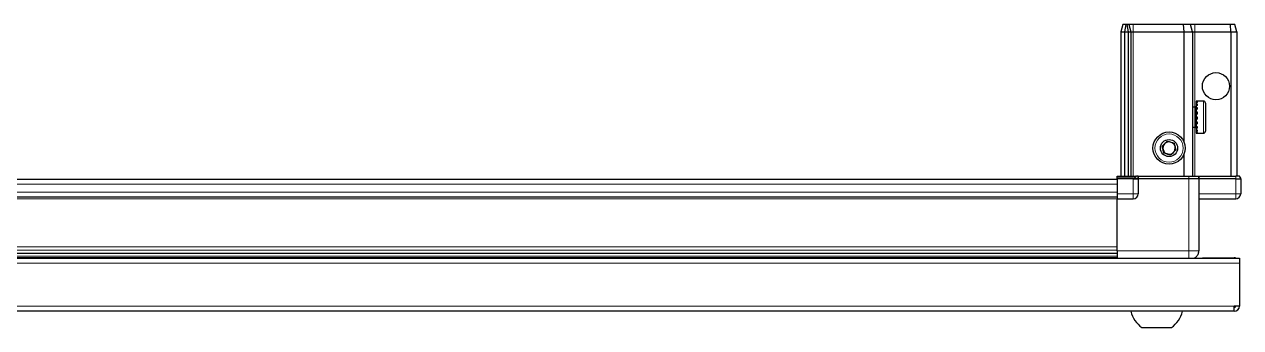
# Model space of a CAD drawing. Header units: millimetres. Extents: x 1415 to 4910, y -219 to 1516.
# Drawn here: x 2078.5 to 2570.8, y -219.1 to -96.5 of the extents above; entities that cross this region are included whole.
import ezdxf

# ---------------------------------------------------------------- set-up
doc = ezdxf.new("R2010")
doc.units = ezdxf.units.MM

msp = doc.modelspace()

# ---------------------------------------------------------------- linework, layer by layer
at = {"color": 7, "linetype": 'Continuous', "lineweight": 25}
for p, q in [((2523.12, -96.49), (2522.32, -99.49)), ((2524.28, -96.49), (2523.12, -96.49)), ((2524.28, -96.49), (2523.82, -99.49)), ((2524.78, -96.49), (2524.28, -96.49)), ((2524.78, -96.49), (2525.32, -99.49)), ((2525.52, -96.49), (2524.78, -96.49)), ((2525.52, -96.49), (2526.32, -99.49)), ((2527.32, -96.49), (2525.52, -96.49)), ((2547.49, -96.49), (2527.32, -96.49)), ((2547.49, -96.49), (2547.82, -99.49)), ((2550.52, -96.49), (2547.49, -96.49)), ((2551.32, -99.49), (2550.52, -96.49)), ((2552.32, -96.49), (2550.52, -96.49)), ((2566.67, -96.49), (2552.32, -96.49)), ((2566.82, -99.49), (2566.67, -96.49)), ((2568.52, -96.49), (2566.67, -96.49)), ((2569.32, -99.49), (2568.52, -96.49)), ((2522.32, -99.49), (2523.82, -99.49)), ((2522.32, -99.49), (2522.32, -157.79)), ((2523.82, -99.49), (2525.32, -99.49)), ((2523.82, -99.49), (2523.82, -157.79)), ((2525.32, -99.49), (2525.32, -157.79)), ((2525.32, -99.49), (2526.32, -99.49)), ((2526.32, -99.49), (2526.32, -157.79)), ((2526.32, -99.49), (2527.32, -99.49)), ((2527.32, -99.49), (2547.82, -99.49)), ((2547.82, -99.49), (2547.82, -143.99)), ((2547.82, -99.49), (2551.32, -99.49)), ((2551.32, -99.49), (2551.32, -157.79)), ((2551.32, -99.49), (2552.32, -99.49)), ((2552.32, -99.49), (2566.82, -99.49)), ((2566.82, -99.49), (2566.82, -157.79)), ((2566.82, -99.49), (2569.32, -99.49)), ((2569.32, -99.49), (2569.32, -157.79)), ((2555.72, -127.49), (2552.82, -127.49)), ((2553.32, -127.49), (2552.82, -127.49)), ((2552.82, -127.49), (2552.82, -127.53)), ((2552.82, -127.53), (2552.82, -127.82)), ((2553.32, -127.53), (2552.82, -127.53)), ((2553.32, -127.82), (2552.82, -127.82)), ((2552.82, -127.82), (2552.82, -128.09)), ((2553.32, -127.53), (2553.32, -127.49)), ((2553.32, -128.09), (2553.32, -127.82)), ((2552.32, -129.99), (2551.32, -129.99)), ((2552.82, -129.59), (2552.72, -129.59)), ((2552.72, -129.59), (2552.72, -138.39)), ((2553.32, -128.09), (2552.82, -128.09)), ((2552.82, -128.09), (2552.82, -128.76)), ((2553.32, -128.76), (2552.82, -128.76)), ((2552.82, -128.76), (2552.82, -129.23)), ((2552.82, -129.23), (2552.82, -130.21)), ((2553.32, -129.23), (2552.82, -129.23)), ((2553.32, -130.21), (2552.82, -130.21)), ((2552.82, -130.21), (2552.82, -130.83)), ((2552.82, -130.83), (2552.82, -132.03)), ((2553.32, -130.83), (2552.82, -130.83)), ((2553.32, -132.03), (2552.82, -132.03)), ((2552.82, -132.03), (2552.82, -132.66)), ((2553.32, -132.66), (2552.82, -132.66)), ((2552.82, -132.74), (2552.82, -134.04)), ((2553.32, -132.74), (2552.82, -132.74)), ((2553.32, -129.23), (2553.32, -128.76)), ((2553.32, -130.83), (2553.32, -130.21)), ((2553.32, -132.74), (2553.32, -132.03)), ((2556.52, -128.29), (2556.52, -139.69)), ((2553.32, -134.04), (2552.82, -134.04)), ((2553.32, -134.52), (2552.82, -134.52)), ((2552.82, -134.52), (2552.82, -134.77)), ((2552.82, -134.77), (2552.82, -136.04)), ((2553.32, -134.77), (2552.82, -134.77)), ((2553.32, -136.04), (2552.82, -136.04)), ((2552.82, -136.04), (2552.82, -136.73)), ((2552.82, -136.73), (2552.82, -137.85)), ((2553.32, -136.73), (2552.82, -136.73)), ((2553.32, -137.85), (2552.82, -137.85)), ((2552.82, -137.85), (2552.82, -138.42)), ((2553.32, -134.77), (2553.32, -134.04)), ((2553.32, -136.73), (2553.32, -136.04)), ((2553.32, -138.42), (2553.32, -137.85)), ((2551.32, -137.99), (2552.32, -137.99)), ((2552.72, -138.39), (2552.82, -138.39)), ((2552.82, -138.42), (2552.82, -139.27)), ((2553.32, -138.42), (2552.82, -138.42)), ((2553.32, -139.27), (2552.82, -139.27)), ((2552.82, -139.27), (2552.82, -139.67)), ((2552.82, -139.67), (2552.82, -140.18)), ((2553.32, -139.67), (2552.82, -139.67)), ((2553.32, -140.18), (2552.82, -140.18)), ((2552.82, -140.18), (2552.82, -140.37)), ((2552.82, -140.37), (2552.82, -140.49)), ((2553.32, -140.37), (2552.82, -140.37)), ((2552.82, -140.49), (2555.72, -140.49)), ((2553.32, -139.67), (2553.32, -139.27)), ((2553.32, -140.37), (2553.32, -140.18)), ((2547.82, -148.99), (2547.82, -157.79)), ((2520.82, -159.14), (1620.82, -159.14)), ((2520.82, -158.65), (2520.82, -157.79)), ((2520.82, -157.79), (2528.64, -157.79)), ((2527.32, -158.65), (2520.82, -158.65)), ((2520.82, -158.99), (2520.82, -158.65)), ((2527.32, -158.99), (2520.82, -158.99)), ((2520.82, -158.99), (2520.82, -164.99)), ((2527.32, -158.99), (2529.32, -158.99)), ((2529.32, -158.99), (2527.32, -158.99)), ((2529.32, -157.79), (2528.64, -157.79)), ((2529.32, -158.99), (2529.32, -157.79)), ((2529.32, -157.79), (2529.52, -157.79)), ((2529.52, -158.99), (2529.32, -158.99)), ((2529.32, -158.99), (2529.32, -164.99)), ((2529.52, -157.79), (2549.82, -157.79)), ((2549.82, -158.99), (2529.52, -158.99)), ((2549.82, -157.79), (2553.82, -157.79)), ((2553.82, -158.99), (2549.82, -158.99)), ((2553.82, -158.99), (2553.82, -157.79)), ((2553.82, -157.79), (2554.02, -157.79)), ((2554.02, -158.99), (2553.82, -158.99)), ((2553.82, -158.99), (2553.82, -187.99)), ((2554.02, -157.79), (2568.82, -157.79)), ((2568.82, -158.99), (2554.02, -158.99)), ((2570.32, -157.79), (2568.82, -157.79)), ((2568.82, -158.99), (2570.82, -158.99)), ((2570.82, -158.65), (2570.32, -157.79)), ((2570.82, -158.65), (2570.32, -157.79)), ((2570.82, -158.99), (2570.82, -158.65)), ((2570.82, -158.99), (2570.82, -158.65)), ((2570.82, -158.99), (2570.82, -158.99)), ((2570.82, -158.99), (2570.82, -164.99)), ((2520.82, -166.34), (1620.82, -166.34)), ((2520.82, -164.99), (2520.82, -166.99)), ((2520.82, -166.99), (2527.32, -166.99)), ((2520.82, -187.99), (2520.82, -166.99)), ((2553.82, -166.99), (2568.82, -166.99)), ((1571.32, -190.99), (2570.32, -190.99)), ((1620.82, -189.01), (2520.82, -189.01)), ((1620.82, -189.04), (2520.82, -189.04)), ((2494.7, -190.84), (1646.94, -190.84)), ((2489.32, -190.99), (2489.32, -190.84)), ((2489.49, -190.99), (2489.49, -190.84)), ((2489.7, -190.99), (2489.7, -190.84)), ((2490.26, -190.99), (2490.26, -190.84)), ((2490.68, -190.99), (2490.68, -190.84)), ((2491.58, -190.99), (2491.58, -190.84)), ((2492.16, -190.99), (2492.16, -190.84)), ((2493.31, -190.99), (2493.31, -190.84)), ((2494, -190.99), (2494, -190.84)), ((2495.28, -190.84), (2494.7, -190.84)), ((2495.28, -190.99), (2495.28, -190.84)), ((2495.29, -190.84), (2495.28, -190.84)), ((2496.02, -190.84), (2495.29, -190.84)), ((2495.46, -190.99), (2495.46, -190.84)), ((2495.96, -190.99), (2495.96, -190.84)), ((2496.02, -190.99), (2496.02, -190.84)), ((2496.94, -190.84), (2496.02, -190.84)), ((2496.02, -190.84), (2496.02, -190.84)), ((2520.82, -190.84), (2496.94, -190.84)), ((2497.31, -190.99), (2497.31, -190.84)), ((2498.02, -190.99), (2498.02, -190.84)), ((2499.19, -190.99), (2499.19, -190.84)), ((2499.8, -190.99), (2499.8, -190.84)), ((2500.75, -190.99), (2500.75, -190.84)), ((2501.19, -190.99), (2501.19, -190.84)), ((2501.82, -190.99), (2501.82, -190.84)), ((2502.06, -190.99), (2502.06, -190.84)), ((2502.3, -190.99), (2502.3, -190.84)), ((2502.32, -190.99), (2502.32, -190.84)), ((2555.32, -190.89), (2555.32, -190.99)), ((2555.32, -190.89), (2568.22, -190.89)), ((2570.32, -190.99), (2570.32, -193.09)), ((2570.32, -193.09), (2570.32, -210.39)), ((2570.32, -210.39), (2568.22, -210.39)), ((2568.22, -212.49), (2568.22, -210.39)), ((2568.22, -212.49), (1573.42, -212.49)), ((2530.82, -219.09), (2542.82, -219.09))]:
    msp.add_line(p, q, dxfattribs=at)
at = {"color": 8, "linetype": 'Continuous', "lineweight": 18}
for p, q in [((2527.32, -96.49), (2527.32, -99.49)), ((2552.32, -99.49), (2552.32, -96.49)), ((2527.32, -99.49), (2527.32, -157.79)), ((2552.32, -99.49), (2552.32, -129.99)), ((2555.72, -127.49), (2555.72, -140.49)), ((2552.32, -129.99), (2552.32, -137.99)), ((2552.32, -137.99), (2552.32, -157.79)), ((2520.82, -161.14), (1620.82, -161.14)), ((2527.32, -158.99), (2527.32, -158.65)), ((2527.32, -158.99), (2527.32, -164.99)), ((2529.52, -157.79), (2529.52, -158.99)), ((2549.82, -158.99), (2549.82, -157.79)), ((2549.82, -158.99), (2549.82, -187.99)), ((2554.02, -157.79), (2554.02, -158.99)), ((2568.82, -158.99), (2568.82, -157.79)), ((2568.82, -158.99), (2568.82, -164.99)), ((2520.82, -164.34), (1620.82, -164.34)), ((2520.82, -166.99), (1620.82, -166.99)), ((2527.32, -164.99), (2520.82, -164.99)), ((2529.32, -164.99), (2527.32, -164.99)), ((2527.32, -164.99), (2527.32, -166.99)), ((2568.82, -164.99), (2553.82, -164.99)), ((2570.82, -164.99), (2568.82, -164.99)), ((2568.82, -166.99), (2568.82, -164.99)), ((1620.82, -186.39), (2520.82, -186.39)), ((2520.82, -187.8), (1620.82, -187.8)), ((1620.82, -190.25), (2520.82, -190.25)), ((2549.82, -187.99), (2520.82, -187.99)), ((2568.22, -190.99), (2568.22, -190.89)), ((2570.32, -193.09), (1571.32, -193.09)), ((2568.22, -210.39), (1573.42, -210.39))]:
    msp.add_line(p, q, dxfattribs=at)
at = {"color": 7, "linetype": 'Continuous', "lineweight": 25, "flags": 128}
msp.add_lwpolyline([(2568.86, -190.99), (2568.63, -190.93), (2568.22, -190.89)], dxfattribs=at)
at = {"color": 7, "linetype": 'Continuous', "lineweight": 25}
for centre, radius in [((2560.82, -121.49), 5.5), ((2541.82, -146.49), 6.5), ((2541.82, -146.49), 3.46)]:
    msp.add_circle(centre, radius, dxfattribs=at)
at = {"color": 8, "linetype": 'Continuous', "lineweight": 18}
msp.add_circle((2541.82, -146.49), 5.7, dxfattribs=at)
at = {"color": 7, "linetype": 'Continuous', "lineweight": 25}
for centre, radius, start, end in [((2555.72, -128.29), 0.8, 0, 90), ((2552.32, -129.59), 0.4, 270, 0), ((2552.32, -138.39), 0.4, 0, 90), ((2555.72, -139.69), 0.8, 270, 0), ((2541.82, -146.49), 2.5, 134.6767, 194.6767), ((2541.82, -146.49), 2.5, 194.6767, 254.6767), ((2541.82, -146.49), 2.5, 74.6767, 134.6767), ((2541.82, -146.49), 2.5, 14.6767, 74.6767), ((2541.82, -146.49), 2.5, 314.6767, 14.6767), ((2541.82, -146.49), 2.5, 254.6767, 314.6767), ((2527.32, -164.99), 2, 270, 0), ((2568.82, -164.99), 2, 270, 0), ((2568.22, -210.39), 0.6, 270, 0), ((2568.22, -210.39), 2.1, 270, 0), ((2537.84, -209.46), 11.91, 194.7004, 233.8734), ((2535.8, -209.46), 11.91, 306.1266, 345.2996)]:
    msp.add_arc(centre, radius, start, end, dxfattribs=at)
msp.add_ellipse((2527.32, -155.19), major_axis=(0, 3.46), ratio=0.57735, start_param=3.141593, end_param=3.864327, dxfattribs=at)
for points, knots in [([(2539.04, -145.72), (2539.4, -145.36), (2540.09, -144.68), (2540.77, -144.01), (2541.09, -143.69)], [0, 0, 0, 0, 0.5346859, 1, 1, 1, 1]), ([(2539.77, -148.52), (2539.68, -148.18), (2539.47, -147.39), (2539.22, -146.42), (2539.07, -145.84), (2539.04, -145.72)], [0, 0, 0, 0, 0.362901, 0.866875, 1, 1, 1, 1]), ([(2541.09, -143.69), (2541.59, -143.83), (2542.52, -144.09), (2543.44, -144.34), (2543.87, -144.46)], [0, 0, 0, 0, 0.5346859, 1, 1, 1, 1]), ([(2544.6, -147.25), (2544.24, -147.61), (2543.55, -148.29), (2542.87, -148.97), (2542.55, -149.28)], [0, 0, 0, 0, 0.534686, 1, 1, 1, 1]), ([(2543.87, -144.46), (2543.9, -144.58), (2544.06, -145.16), (2544.31, -146.12), (2544.52, -146.92), (2544.6, -147.25)], [0, 0, 0, 0, 0.133125, 0.637099, 1, 1, 1, 1]), ([(2542.55, -149.28), (2542.05, -149.14), (2541.12, -148.89), (2540.2, -148.63), (2539.77, -148.52)], [0, 0, 0, 0, 0.534686, 1, 1, 1, 1]), ([(2520.82, -187.99), (2520.82, -188.38), (2520.82, -189.17), (2520.82, -190.19), (2520.82, -190.82), (2520.82, -190.98), (2520.82, -190.99)], [0, 0, 0, 0, 0.32552, 0.65104, 0.97656, 1, 1, 1, 1]), ([(2553.82, -187.99), (2553.77, -188.43), (2553.7, -189.1), (2553.27, -189.92), (2552.81, -190.47), (2552.41, -190.83), (2552.14, -190.96), (2552.1, -190.99)], [0, 0, 0, 0, 0.363018, 0.558438, 0.758004, 0.95757, 1, 1, 1, 1])]:
    msp.add_open_spline(points, degree=3, knots=knots, dxfattribs=at)
at = {"color": 8, "linetype": 'Continuous', "lineweight": 18}
msp.add_open_spline([(2549.82, -187.99), (2549.82, -188.43), (2549.82, -189.1), (2549.82, -189.92), (2549.82, -190.47), (2549.82, -190.83), (2549.82, -190.96), (2549.82, -190.99)], degree=3, knots=[0, 0, 0, 0, 0.363018, 0.558438, 0.758004, 0.95757, 1, 1, 1, 1], dxfattribs=at)
msp.add_open_spline([(2553.82, -187.99), (2553.76, -187.99), (2553.64, -187.99), (2552.71, -187.99), (2551.39, -187.99), (2550.34, -187.99), (2549.82, -187.99)], degree=3, dxfattribs=at)

doc.saveas('drawing.dxf')
